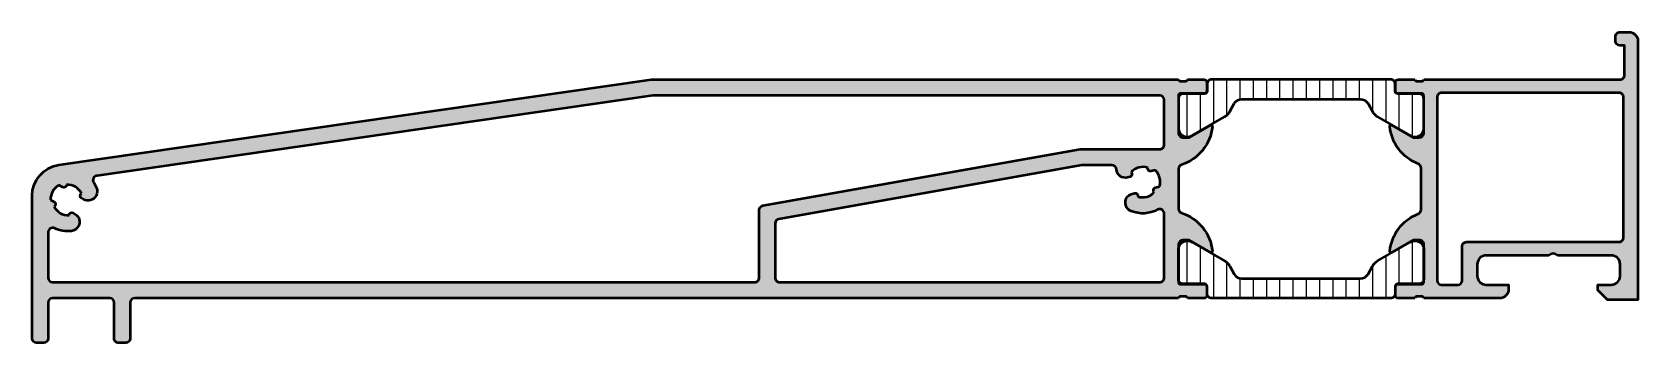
# Model space of a CAD drawing. Extents: x -180 to 0, y -30 to 5.
import ezdxf

# ---------------------------------------------------------------- set-up
doc = ezdxf.new("R2010")
doc.units = 0
for name, color, linetype, lineweight in [('0S-Alu contour', 7, 'Continuous', 50), ('0S-Alu hatch', 252, 'Continuous', 25), ('0S-Plastic contour', 254, 'Continuous', 50), ('0S-Plastic hatch', 253, 'Continuous', 25)]:
    doc.layers.add(name, color=color, linetype=linetype, lineweight=lineweight)
pattern_1 = [(90, (0, 0), (-1.4859, 0), [])]

# ---------------------------------------------------------------- blocks, each defined once
blk = doc.blocks.new('461250__CB8ADCA9_4166_4838_B1FE_4847E71EA2E2_')
at = {"layer": '0S-Alu hatch'}
h = blk.add_hatch(color=256, dxfattribs=at)
edge = h.paths.add_edge_path()
edge.add_line((-176.9983201113826, -9.568123279429459), (-110.5707006837184, -0.0101924265281213))
edge.add_ellipse((-110.4282824717096, -0.9999990000004999), major_axis=(-1.000000000000454, 0), ratio=1, start_angle=269.9999999999072, end_angle=278.1878020118117, ccw=False)
edge.add_line((-110.428282471708, 9.999999543e-07), (-51.49999400000001, 9.999999477e-07))
edge.add_arc((-51.23245075458815, 0.0788680223173302), 0.2789254297741962, 196.4245856319568, 271.1624791642846)
edge.add_line((-51.22679199999993, -0.2000000000000921), (-50.77319800000008, -0.2000000000000952))
edge.add_arc((-50.76753734052301, 0.0788680956431449), 0.2789255417372218, 268.8371299271109, 343.575405444643)
edge.add_line((-50.499994, 9.999999466e-07), (-48.6199829999914, 9.999999477e-07))
edge.add_ellipse((-48.6199829999914, -0.2999990000000068), major_axis=(-0.2999999999999545, 0), ratio=1, start_angle=180, end_angle=270, ccw=False)
edge.add_line((-48.31998299999145, -0.2999990000000068), (-48.31998299999145, -1.279973319042763))
edge.add_ellipse((-48.61998299999145, -1.279973319042824), major_axis=(-0.3000000000000043, 0), ratio=1, start_angle=90.00000000001091, end_angle=180, ccw=False)
edge.add_line((-48.6199829999914, -1.579973319042828), (-51.29999367278378, -1.579973319042832))
edge.add_arc((-51.29999367278376, -1.779973319042774), 0.1999999999999424, 90.00000000000612, 180.0001041778787)
edge.add_line((-51.49999367278336, -1.77997368267996), (-51.49999399999978, -5.999999000000055))
edge.add_arc((-50.99999399999992, -5.999999000000197), 0.4999999999998579, 180, 269.9999999999902)
edge.add_line((-50.99999400000001, -6.499999000000055), (-50.29999399999973, -6.499999000000055))
edge.add_line((-50.29999399999973, -6.499999000000055), (-47.9071736769722, -5.118503542377705))
edge.add_ellipse((-47.83811378464803, -5.23811878464836), major_axis=(-0.1381197846482983, 0), ratio=1, start_angle=172.2975625058981, end_angle=300.0000000000063, ccw=False)
edge.add_ellipse((-52.67946501945315, -4.790500396664466), major_axis=(-5.000000000001061, 0), ratio=1, start_angle=107.77972542672089, end_angle=174.6507719903816, ccw=False)
edge.add_arc((-50.99999400000051, -10.02780667898388), 0.4999999999992827, 107.7797254267082, 180)
edge.add_line((-51.49999399999979, -10.02780667898388), (-51.49999399999979, -14.47219132101594))
edge.add_arc((-50.99999400000175, -14.47219132101333), 0.4999999999980389, 180, 252.2202745735873)
edge.add_ellipse((-52.67946501945445, -19.70949760333251), major_axis=(-5.000000000002089, 0), ratio=1, start_angle=185.3492280095866, end_angle=252.2202745732481, ccw=False)
edge.add_ellipse((-47.83811378464815, -19.26187921535126), major_axis=(-0.1381197846483988, 0), ratio=1, start_angle=59.999999999959925, end_angle=187.7024374940804, ccw=False)
edge.add_line((-47.90717367697243, -19.38149445762196), (-50.29999399999951, -17.9999989999996))
edge.add_line((-50.29999399999951, -17.9999989999996), (-50.99999400000024, -17.99999899999983))
edge.add_arc((-50.99999400000019, -18.49999899999943), 0.4999999999996021, 90.00000000000651, 180)
edge.add_line((-51.49999399999979, -18.49999899999943), (-51.49999367278337, -22.72002431731966))
edge.add_arc((-51.29999367278376, -22.72002468095688), 0.1999999999999426, 179.9998958221212, 269.9999999999939)
edge.add_line((-51.29999367278379, -22.92002468095683), (-48.6199829999914, -22.92002468095683))
edge.add_ellipse((-48.6199829999914, -23.22002468095678), major_axis=(-0.299999999999951, 0), ratio=1, start_angle=180, end_angle=270.00000000000136, ccw=False)
edge.add_line((-48.31998299999145, -23.22002468095678), (-48.31998299999145, -24.19999899999954))
edge.add_ellipse((-48.61998299999147, -24.1999989999996), major_axis=(-0.3000000000000114, 0), ratio=1, start_angle=90.00000000001091, end_angle=180, ccw=False)
edge.add_line((-48.6199829999914, -24.49999899999961), (-50.49999400000001, -24.49999899999961))
edge.add_arc((-50.76753734052302, -24.5788660956428), 0.2789255417372205, 16.42459455535674, 91.16287007288908)
edge.add_line((-50.77319800000009, -24.29999799999956), (-51.22679199999993, -24.29999799999956))
edge.add_arc((-51.23245075458812, -24.57886602231725), 0.2789254297744579, 88.83752083572382, 163.5754143680521)
edge.add_line((-51.49999400000024, -24.49999899999983), (-168.4998563693465, -24.49999899999981))
edge.add_arc((-168.4998563693465, -24.99999899999981), 0.5, 90, 180)
edge.add_line((-168.9998563693464, -24.99999899999981), (-168.9998563693464, -28.99999899999981))
edge.add_ellipse((-169.4998563693465, -28.99999899999981), major_axis=(-0.5, 0), ratio=1, start_angle=90, end_angle=180, ccw=False)
edge.add_line((-169.4998563693465, -29.49999899999981), (-170.2998563693464, -29.49999899999981))
edge.add_ellipse((-170.2998563693465, -28.99999899999976), major_axis=(-0.500000000000057, 0), ratio=1, start_angle=0, end_angle=90.00000000000648, ccw=False)
edge.add_line((-170.7998563693465, -28.99999899999976), (-170.7998563693465, -24.99999899999981))
edge.add_arc((-171.2998563693465, -24.99999899999981), 0.5, 0, 90)
edge.add_line((-171.2998563693465, -24.49999899999981), (-177.6998563693465, -24.49999899999981))
edge.add_arc((-177.6998563693465, -24.99999899999981), 0.5, 90, 180)
edge.add_line((-178.1998563693465, -24.99999899999981), (-178.1998563693465, -28.99999899999981))
edge.add_ellipse((-178.6998563693465, -28.99999899999981), major_axis=(-0.5, 0), ratio=1, start_angle=90, end_angle=180, ccw=False)
edge.add_line((-178.6998563693465, -29.49999899999981), (-179.4998563693465, -29.49999899999981))
edge.add_ellipse((-179.4998563693465, -28.99999899999982), major_axis=(-0.4999999999999929, 0), ratio=1, start_angle=0, end_angle=90, ccw=False)
edge.add_line((-179.9998563693465, -28.99999899999982), (-179.9998563693465, -13.0324462865805))
edge.add_ellipse((-176.4998563693465, -13.03244628658042), major_axis=(-3.500000000000027, 0), ratio=1, start_angle=278.18780201190543, end_angle=360, ccw=False)
edge = h.paths.add_edge_path()
edge.add_line((-53.09999399999992, -7.299998999999939), (-53.09999399999991, -2.299998999999782))
edge.add_arc((-53.59999400000003, -2.299998999999669), 0.5000000000001137, 0, 89.99999999998697)
edge.add_line((-53.59999399999992, -1.799998999999555), (-110.3352364047788, -1.799999000000116))
edge.add_arc((-110.3352364047802, -2.299998999987565), 0.4999999999874483, 89.99999999983064, 98.18780201173448)
edge.add_line((-110.4064455107821, -1.805095713263928), (-172.7501451967442, -10.77541221484094))
edge.add_arc((-172.6789360907391, -11.27031550157693), 0.5000000000001255, 98.1878020118907, 213.8776210251154)
edge.add_ellipse((-175.9998563693462, -13.49999899999909), major_axis=(-3.499999999999822, 0), ratio=1, start_angle=203.1301023541496, end_angle=213.8776210251214, ccw=False)
edge.add_ellipse((-173.7008182636694, -12.51794819243068), major_axis=(-0.9999999999998752, 0), ratio=1, start_angle=150.0000000000071, end_angle=203.1301023541616, ccw=False)
edge.add_line((-172.834792859885, -13.01794819243051), (-172.859792859885, -13.06124946261972))
edge.add_ellipse((-173.7258182636696, -12.56124946262001), major_axis=(-0.9999999999999865, 0), ratio=1, start_angle=60.000000000018304, end_angle=150.0000000000187, ccw=False)
edge.add_line((-174.2258182636693, -13.42727486640459), (-174.4641961975663, -13.28964730210012))
edge.add_ellipse((-174.3141961975663, -13.02983968096483), major_axis=(-0.2999999999999582, 0), ratio=1, start_angle=-59.93779641126201, end_angle=60.0000000000004, ccw=False)
edge.add_arc((-175.9998563693461, -13.49999899999964), 1.699999999999977, 25.42291838805448, 94.57708161194707)
edge.add_ellipse((-176.4355165411259, -11.80509480957326), major_axis=(-0.2999999999999052, 0), ratio=1, start_angle=59.99999999998852, end_angle=179.9377964112508, ccw=False)
edge.add_line((-176.5855165411259, -12.06490243070847), (-176.9996444897213, -11.82580554810798))
edge.add_arc((-175.9998563693461, -13.49999899999962), 1.95000000000008, 120.8446345737154, 179.1553654262833)
edge.add_line((-177.9496444897214, -13.47125381529852), (-177.5355165411259, -13.71035069789926))
edge.add_ellipse((-177.6855165411259, -13.9701583190345), major_axis=(-0.2999999999998948, 0), ratio=1, start_angle=120.06220358873881, end_angle=239.99999999999972, ccw=False)
edge.add_arc((-175.9998563693464, -13.49999899999953), 1.699999999999767, 205.4229183880618, 274.5770816119544)
edge.add_ellipse((-175.5641961975664, -15.1949031904258), major_axis=(-0.2999999999999905, 0), ratio=1, start_angle=239.9999999999664, end_angle=359.9377964112273, ccw=False)
edge.add_line((-175.4141961975662, -14.93509556929056), (-175.1758182636694, -15.0727231335948))
edge.add_ellipse((-175.6758182636694, -15.93874853737922), major_axis=(-0.999999999999985, 0), ratio=1, start_angle=149.9999999999995, end_angle=239.9999999999995, ccw=False)
edge.add_line((-174.809792859885, -16.43874853737922), (-174.834792859885, -16.48204980756831))
edge.add_ellipse((-175.7008182636694, -15.98204980756836), major_axis=(-0.9999999999999587, 0), ratio=1, start_angle=96.86989764584632, end_angle=150.000000000002, ccw=False)
edge.add_ellipse((-175.999856369346, -13.49999899999965), major_axis=(-3.499999999999778, 0), ratio=1, start_angle=64.84933658744927, end_angle=96.86989764584371, ccw=False)
edge.add_arc((-177.6998563693463, -17.12077239804583), 0.5000000000002176, 64.84933658746368, 180)
edge.add_line((-178.1998563693465, -17.12077239804583), (-178.1998563693465, -22.19999899999974))
edge.add_arc((-177.6998563693464, -22.19999899999981), 0.5000000000001706, 180, 269.9999999999804)
edge.add_line((-177.6998563693465, -22.69999899999998), (-98.99999400000002, -22.69999899999975))
edge.add_arc((-98.99999399999984, -22.19999899999994), 0.4999999999998153, 269.9999999999789, 360)
edge.add_line((-98.49999400000002, -22.19999899999994), (-98.49999400000002, -14.61874573914547))
edge.add_ellipse((-97.99999399999994, -14.61874573914555), major_axis=(-0.500000000000071, 0), ratio=1, start_angle=280.08027938467177, end_angle=360, ccw=False)
edge.add_line((-98.0875079299442, -14.12646399860891), (-62.4999940000007, -7.799998999999893))
edge.add_line((-62.4999940000007, -7.799998999999893), (-53.5999939999997, -7.799998999999669))
edge.add_arc((-53.59999399999965, -7.299998999999939), 0.49999999999973, 269.9999999999951, 360)
edge = h.paths.add_edge_path()
edge.add_line((-54.10095968317682, -10.14161651323405), (-54.56285939095505, -10.26538216691728))
edge.add_ellipse((-54.64050510448583, -9.97560441903059), major_axis=(-0.2999999999999731, 0), ratio=1, start_angle=-14.937796411261502, end_angle=105.00000000000571, ccw=False)
edge.add_arc((-55.49999399999974, -11.49999899999967), 1.69999999999991, 70.42291838805748, 139.5770816119503)
edge.add_ellipse((-57.00653050827014, -10.60957901524631), major_axis=(-0.30000000000005, 0), ratio=1, start_angle=105.0000000000017, end_angle=224.9377964112663, ccw=False)
edge.add_line((-56.92888479473936, -10.89935676313308), (-57.19476083228096, -10.97059803267876))
edge.add_ellipse((-57.45357987738339, -10.00467220638968), major_axis=(-0.9999999999999856, 0), ratio=1, start_angle=3.6436707599422107, end_angle=104.99999999999471, ccw=False)
edge.add_arc((-58.9505477469182, -10.09999899999971), 0.4999999999998641, 3.643670759980162, 90.0000000000171)
edge.add_line((-58.95054774691835, -9.599998999999846), (-62.34124364970807, -9.599998999999961))
edge.add_line((-62.34124364970807, -9.599998999999961), (-96.2875079299439, -15.63469569798251))
edge.add_arc((-96.19999399999942, -16.12697743851922), 0.5000000000001844, 100.0802793846959, 180)
edge.add_line((-96.6999939999996, -16.12697743851929), (-96.69999399999995, -22.19999899999971))
edge.add_arc((-96.1999939999999, -22.19999899999971), 0.5000000000000427, 180, 270.0000000000081)
edge.add_line((-96.19999399999983, -22.69999899999975), (-53.59999399999992, -22.69999899999988))
edge.add_arc((-53.59999399999981, -22.19999899999999), 0.4999999999998864, 269.999999999987, 360)
edge.add_line((-53.09999399999992, -22.19999900000011), (-53.09999399999992, -15.01994218135943))
edge.add_arc((-53.59999399999992, -15.01994218135943), 0.4999999999999929, 0, 118.3593500281528)
edge.add_ellipse((-55.49999399999961, -11.49999899999995), major_axis=(-3.499999999999749, 0), ratio=1, start_angle=68.1301023541522, end_angle=118.35935002815489, ccw=False)
edge.add_ellipse((-56.43124464922841, -13.8200792202315), major_axis=(-1, 0), ratio=1, start_angle=15.000000000010289, end_angle=68.13010235416323, ccw=False)
edge.add_line((-57.39717047551743, -14.0788982653342), (-57.41011142777256, -14.03060197401981))
edge.add_ellipse((-56.4441856014834, -13.77178292891724), major_axis=(-1.000000000000099, 0), ratio=1, start_angle=-75.00000000000279, end_angle=15.000000000001307, ccw=False)
edge.add_line((-56.70300464658589, -12.80585710262807), (-56.43712860904452, -12.73461583308238))
edge.add_ellipse((-56.35948289551389, -13.02439358096906), major_axis=(-0.2999999999999275, 0), ratio=1, start_angle=165.0622035887148, end_angle=284.9999999999785, ccw=False)
edge.add_arc((-55.49999400000015, -11.49999900000003), 1.699999999999934, 250.4229183880606, 319.5770816119534)
edge.add_ellipse((-53.99345749172963, -12.39041898475358), major_axis=(-0.2999999999999044, 0), ratio=1, start_angle=-75.0000000000287, end_angle=44.93779641122882, ccw=False)
edge.add_line((-54.07110320526022, -12.10064123686692), (-53.60920349748198, -11.97687558318335))
edge.add_arc((-55.49999399999994, -11.49999899999988), 1.95000000000022, 345.84463457372, 404.1553654262814)
at = {"layer": '0S-Alu contour', "color": 7}
for points in [[(-110.428282471708, 9.999999543e-07), (-51.49999400000001, 9.999999477e-07)], [(-50.499994, 9.999999466e-07), (-48.6199829999914, 9.999999477e-07)], [(-176.9983201113826, -9.568123279429459), (-110.5707006837184, -0.0101924265281213)], [(-53.59999399999992, -1.799998999999555), (-110.3352364047788, -1.799999000000116)], [(-51.49999367278336, -1.77997368267996), (-51.49999399999978, -5.999999000000055)], [(-48.6199829999914, -1.579973319042828), (-51.29999367278378, -1.579973319042832)], [(-51.22679199999993, -0.2000000000000921), (-50.77319800000008, -0.2000000000000952)], [(-48.31998299999145, -0.2999990000000068), (-48.31998299999145, -1.279973319042763)], [(-110.4064455107821, -1.805095713263928), (-172.7501451967442, -10.77541221484094)], [(-53.09999399999992, -7.299998999999939), (-53.09999399999991, -2.299998999999782)], [(-50.99999400000001, -6.499999000000055), (-50.29999399999973, -6.499999000000055), (-47.9071736769722, -5.118503542377705)], [(-98.0875079299442, -14.12646399860891), (-62.4999940000007, -7.799998999999893), (-53.5999939999997, -7.799998999999669)], [(-58.95054774691835, -9.599998999999846), (-62.34124364970807, -9.599998999999961), (-96.2875079299439, -15.63469569798251)], [(-54.10095968317682, -10.14161651323405), (-54.56285939095505, -10.26538216691728)], [(-51.49999399999979, -10.02780667898388), (-51.49999399999979, -14.47219132101594)], [(-176.5855165411259, -12.06490243070847), (-176.9996444897213, -11.82580554810798)], [(-56.92888479473936, -10.89935676313308), (-57.19476083228096, -10.97059803267876)], [(-54.07110320526022, -12.10064123686692), (-53.60920349748198, -11.97687558318335)], [(-179.9998563693465, -28.99999899999982), (-179.9998563693465, -13.0324462865805)], [(-177.9496444897214, -13.47125381529852), (-177.5355165411259, -13.71035069789926)], [(-174.2258182636693, -13.42727486640459), (-174.4641961975663, -13.28964730210012)], [(-172.834792859885, -13.01794819243051), (-172.859792859885, -13.06124946261972)], [(-57.39717047551743, -14.0788982653342), (-57.41011142777256, -14.03060197401981)], [(-56.70300464658589, -12.80585710262807), (-56.43712860904452, -12.73461583308238)], [(-175.4141961975662, -14.93509556929056), (-175.1758182636694, -15.0727231335948)], [(-98.49999400000002, -22.19999899999994), (-98.49999400000002, -14.61874573914547)], [(-96.6999939999996, -16.12697743851929), (-96.69999399999995, -22.19999899999971)], [(-53.09999399999992, -22.19999900000011), (-53.09999399999992, -15.01994218135943)], [(-178.1998563693465, -17.12077239804583), (-178.1998563693465, -22.19999899999974)], [(-174.809792859885, -16.43874853737922), (-174.834792859885, -16.48204980756831)], [(-47.90717367697243, -19.38149445762196), (-50.29999399999951, -17.9999989999996), (-50.99999400000024, -17.99999899999983)], [(-51.49999399999979, -18.49999899999943), (-51.49999367278337, -22.72002431731966)], [(-177.6998563693465, -22.69999899999998), (-98.99999400000002, -22.69999899999975)], [(-96.19999399999983, -22.69999899999975), (-53.59999399999992, -22.69999899999988)], [(-51.29999367278379, -22.92002468095683), (-48.6199829999914, -22.92002468095683)], [(-48.31998299999145, -23.22002468095678), (-48.31998299999145, -24.19999899999954)], [(-178.1998563693465, -24.99999899999981), (-178.1998563693465, -28.99999899999981)], [(-171.2998563693465, -24.49999899999981), (-177.6998563693465, -24.49999899999981)], [(-170.7998563693465, -28.99999899999976), (-170.7998563693465, -24.99999899999981)], [(-168.9998563693464, -24.99999899999981), (-168.9998563693464, -28.99999899999981)], [(-51.49999400000024, -24.49999899999983), (-168.4998563693465, -24.49999899999981)], [(-50.77319800000009, -24.29999799999956), (-51.22679199999993, -24.29999799999956)], [(-48.6199829999914, -24.49999899999961), (-50.49999400000001, -24.49999899999961)], [(-178.6998563693465, -29.49999899999981), (-179.4998563693465, -29.49999899999981)], [(-169.4998563693465, -29.49999899999981), (-170.2998563693464, -29.49999899999981)]]:
    blk.add_lwpolyline(points, dxfattribs=at)
at = {"layer": '0S-Alu contour', "color": 7, "extrusion": (0, 0, -1)}
for centre, radius, start, end in [((110.4282824717096, -0.9999990000004999), 1.000000000000454, 81.8121979881883, 90.00000000009283), ((48.6199829999914, -0.2999990000000068), 0.2999999999999545, 90, 180), ((48.61998299999145, -1.279973319042824), 0.3000000000000043, 180, 269.9999999999891), ((52.67946501945315, -4.790500396664466), 5.000000000001061, 185.3492280096185, 252.2202745732791), ((47.83811378464803, -5.23811878464836), 0.1381197846482983, 59.9999999999937, 187.702437494102), ((176.4998563693465, -13.03244628658042), 3.500000000000028, 0, 81.8121979880946), ((57.45357987738339, -10.00467220638968), 0.9999999999999856, 255.0000000000053, 356.3563292400578), ((57.00653050827014, -10.60957901524631), 0.30000000000005, 135.0622035887337, 254.9999999999983), ((54.64050510448583, -9.97560441903059), 0.2999999999999731, 254.9999999999943, 14.93779641126146), ((176.4355165411259, -11.80509480957326), 0.2999999999999052, 180.0622035887492, 300.0000000000115), ((175.9998563693462, -13.49999899999909), 3.499999999999822, 146.1223789748786, 156.8698976458504), ((173.7008182636694, -12.51794819243068), 0.9999999999998752, 156.8698976458384, 209.999999999993), ((53.99345749172963, -12.39041898475358), 0.2999999999999044, 315.0622035887712, 75.00000000002875), ((177.6855165411259, -13.9701583190345), 0.2999999999998948, 120.0000000000003, 239.9377964112612), ((174.3141961975663, -13.02983968096483), 0.2999999999999582, 299.9999999999996, 59.93779641126207), ((173.7258182636696, -12.56124946262001), 0.9999999999999865, 209.9999999999813, 299.9999999999817), ((97.99999399999994, -14.61874573914555), 0.500000000000071, 0, 79.91972061532825), ((56.4441856014834, -13.77178292891724), 1.000000000000099, 344.9999999999987, 75.00000000000287), ((56.43124464922841, -13.8200792202315), 1, 291.8698976458368, 344.9999999999897), ((56.35948289551389, -13.02439358096906), 0.2999999999999275, 75.00000000002149, 194.9377964112853), ((175.5641961975664, -15.1949031904258), 0.2999999999999905, 0.0622035887727097, 120.0000000000336), ((175.6758182636694, -15.93874853737922), 0.999999999999985, 120.0000000000005, 210.0000000000005), ((55.49999399999961, -11.49999899999995), 3.499999999999749, 241.6406499718452, 291.8698976458479), ((52.67946501945445, -19.70949760333251), 5.00000000000209, 107.7797254267519, 174.6507719904134), ((175.999856369346, -13.49999899999965), 3.499999999999778, 263.1301023541563, 295.1506634125507), ((175.7008182636694, -15.98204980756836), 0.9999999999999587, 209.9999999999981, 263.1301023541537), ((47.83811378464815, -19.26187921535126), 0.1381197846483988, 172.2975625059196, 300.0000000000401), ((48.6199829999914, -23.22002468095678), 0.299999999999951, 89.99999999999864, 180), ((48.61998299999147, -24.1999989999996), 0.3000000000000114, 180, 269.9999999999891), ((179.4998563693465, -28.99999899999982), 0.4999999999999929, 270, 0), ((178.6998563693465, -28.99999899999981), 0.5, 180, 270), ((170.2998563693465, -28.99999899999976), 0.500000000000057, 269.9999999999935, 0), ((169.4998563693465, -28.99999899999981), 0.5, 180, 270)]:
    blk.add_arc(centre, radius, start, end, dxfattribs=at)
at = {"layer": '0S-Alu contour', "color": 7}
for centre, radius, start, end in [((-51.23245075458815, 0.0788680223173302), 0.2789254297741962, 196.4245856319568, 271.1624791642846), ((-50.76753734052301, 0.0788680956431449), 0.2789255417372218, 268.8371299271109, 343.575405444643), ((-110.3352364047802, -2.299998999987565), 0.4999999999874483, 89.99999999983064, 98.18780201173448), ((-53.59999400000003, -2.299998999999669), 0.5000000000001137, 0, 89.99999999998697), ((-51.29999367278376, -1.779973319042774), 0.1999999999999424, 90.00000000000612, 180.0001041778787), ((-50.99999399999992, -5.999999000000197), 0.4999999999998579, 180, 269.9999999999902), ((-53.59999399999965, -7.299998999999939), 0.49999999999973, 269.9999999999951, 0), ((-172.6789360907391, -11.27031550157693), 0.5000000000001255, 98.1878020118907, 213.8776210251154), ((-58.9505477469182, -10.09999899999971), 0.4999999999998641, 3.643670759980162, 90.0000000000171), ((-55.49999399999974, -11.49999899999967), 1.69999999999991, 70.42291838805748, 139.5770816119503), ((-55.49999399999994, -11.49999899999988), 1.95000000000022, 345.84463457372, 44.15536542628151), ((-50.99999400000051, -10.02780667898388), 0.4999999999992827, 107.7797254267082, 180), ((-175.9998563693461, -13.49999899999962), 1.95000000000008, 120.8446345737154, 179.1553654262833), ((-175.9998563693461, -13.49999899999964), 1.699999999999977, 25.42291838805448, 94.57708161194707), ((-175.9998563693464, -13.49999899999953), 1.699999999999767, 205.4229183880618, 274.5770816119544), ((-55.49999400000015, -11.49999900000003), 1.699999999999934, 250.4229183880606, 319.5770816119534), ((-96.19999399999942, -16.12697743851922), 0.5000000000001844, 100.0802793846959, 180), ((-53.59999399999992, -15.01994218135943), 0.4999999999999929, 0, 118.3593500281528), ((-50.99999400000175, -14.47219132101333), 0.4999999999980389, 180, 252.2202745735873), ((-177.6998563693463, -17.12077239804583), 0.5000000000002176, 64.84933658746368, 180), ((-50.99999400000019, -18.49999899999943), 0.4999999999996021, 90.00000000000651, 180), ((-177.6998563693464, -22.19999899999981), 0.5000000000001706, 180, 269.9999999999804), ((-98.99999399999984, -22.19999899999994), 0.4999999999998153, 269.9999999999789, 0), ((-96.1999939999999, -22.19999899999971), 0.5000000000000427, 180, 270.0000000000081), ((-53.59999399999981, -22.19999899999999), 0.4999999999998864, 269.999999999987, 0), ((-51.29999367278376, -22.72002468095688), 0.1999999999999426, 179.9998958221212, 269.9999999999939), ((-177.6998563693465, -24.99999899999981), 0.5, 90, 180), ((-171.2998563693465, -24.99999899999981), 0.5, 0, 90), ((-168.4998563693465, -24.99999899999981), 0.5, 90, 180), ((-51.23245075458812, -24.57886602231725), 0.2789254297744579, 88.83752083572382, 163.5754143680521), ((-50.76753734052302, -24.5788660956428), 0.2789255417372205, 16.42459455535674, 91.16287007288908)]:
    blk.add_arc(centre, radius, start, end, dxfattribs=at)
blk = doc.blocks.new('461230__70ACF41B_5F79_498E_816E_A80077A1098F_')
at = {"layer": '0S-Alu hatch'}
h = blk.add_hatch(color=256, dxfattribs=at)
edge = h.paths.add_edge_path()
edge.add_line((-24.72679599999969, -0.2000000000001017), (-24.27320199999985, -0.2000000000000988))
edge.add_arc((-24.26754324541163, 0.0788680223173302), 0.2789254297742028, 268.8375208357162, 343.5754143680426)
edge.add_line((-23.99999999999977, 9.999999436e-07), (-2.000000000000216, 9.999998234e-07))
edge.add_arc((-2.000000000000046, 0.5000009999998803), 0.500000000000057, 269.9999999999804, 360)
edge.add_line((-1.499999999999989, 0.5000009999998803), (-1.499999999999989, 3.799999999999894))
edge.add_line((-1.499999999999989, 3.799999999999894), (-1.999999999999989, 3.800000000000007))
edge.add_ellipse((-1.999999999999896, 4.3000000000001), major_axis=(-0.5000000000000924, 0), ratio=1, start_angle=0, end_angle=89.99999999998943, ccw=False)
edge.add_line((-2.499999999999989, 4.3000000000001), (-2.499999999999761, 4.800000000000348))
edge.add_ellipse((-1.999999999999797, 4.800000000000043), major_axis=(-0.4999999999999645, 0), ratio=1, start_angle=269.9999999999699, end_angle=360, ccw=False)
edge.add_line((-1.999999999999534, 5.300000000000007), (-0.9999999999999893, 5.300000000000007))
edge.add_ellipse((-0.9999999999999609, 4.300000000000036), major_axis=(-0.9999999999999715, 0), ratio=1, start_angle=180, end_angle=270.00000000000165, ccw=False)
edge.add_line((1.07e-14, 4.300000000000036), (3.6e-15, -24.7))
edge.add_line((3.6e-15, -24.7), (-3.400000000000087, -24.7))
edge.add_line((-3.400000000000087, -24.7), (-4.499999999999996, -23.59999799999975))
edge.add_line((-4.499999999999996, -23.59999799999975), (-4.499999999999996, -22.99999899999973))
edge.add_line((-4.499999999999996, -22.99999899999973), (-2.999999999999996, -22.99999899999995))
edge.add_arc((-3.00000381018264, -21.99999518982293), 1.000003810184282, 270.0002183065529, 359.9998962814353)
edge.add_line((-1.999999999999996, -21.99999700006028), (-1.999999999999996, -20.699998))
edge.add_arc((-2.999999993763279, -20.69999999376515), 0.9999999937652706, 0.0001142335100467, 90.00000035732452)
edge.add_line((-2.999999999999769, -19.69999999999988), (-8.999999999999995, -19.69999999999988))
edge.add_arc((-9.499999999999995, -20.22499802960835), 0.7249985731660268, 46.39707363577112, 133.6029263642289)
edge.add_line((-9.999999999999995, -19.69999999999988), (-16.99999999999977, -19.69999999999999))
edge.add_arc((-16.99999923375944, -20.70000076624408), 1.000000766244378, 90.00004390230293, 179.9998415059423)
edge.add_line((-18, -20.69999799999881), (-17.999998, -21.99999899999995))
edge.add_arc((-16.99999701610407, -21.99999801610788), 1.000000983896414, 180.0000563749266, 269.999829035538)
edge.add_line((-16.99999999999977, -22.99999899999983), (-14.49999999999977, -22.99999899999984))
edge.add_line((-14.49999999999977, -22.99999899999984), (-14.5, -23.49999899999995))
edge.add_ellipse((-15.50000078935419, -23.49999821065263), major_axis=(-1.000000789354505, 0), ratio=1, start_angle=90.0002171138371, end_angle=179.9999547741667, ccw=False)
edge.add_line((-15.49999699999989, -24.49999899999995), (-23.99999999999955, -24.49999899999995))
edge.add_arc((-24.26754324541133, -24.57886602231739), 0.2789254297741441, 16.42458563197215, 91.16247916429938)
edge.add_line((-24.27320199999963, -24.29999800000003), (-24.72679599999947, -24.29999800000002))
edge.add_arc((-24.73245665947661, -24.57886609564321), 0.2789255417371701, 88.83712992709613, 163.5754054446272)
edge.add_line((-24.99999999999955, -24.49999899999995), (-26.88001100000815, -24.49999899999995))
edge.add_ellipse((-26.88001100000815, -24.199999), major_axis=(-0.2999999999999545, 0), ratio=1, start_angle=0, end_angle=90, ccw=False)
edge.add_line((-27.18001100000811, -24.199999), (-27.18001100000811, -23.22002468095713))
edge.add_ellipse((-26.88001100000815, -23.22002468095714), major_axis=(-0.2999999999999616, 0), ratio=1, start_angle=270.00000000000136, end_angle=360, ccw=False)
edge.add_line((-26.88001100000815, -22.92002468095717), (-24.20000032721578, -22.92002468095717))
edge.add_arc((-24.20000032721581, -22.72002468095676), 0.2000000000004078, 270.0000000000092, 360.0001041778788)
edge.add_line((-24.00000032721573, -22.72002431731958), (-24, -18.49999899999961))
edge.add_arc((-24.49999999999972, -18.49999899999966), 0.4999999999997158, 0, 90.00000000000651)
edge.add_line((-24.49999999999977, -17.99999899999995), (-25.20000000000005, -17.99999899999972))
edge.add_line((-25.20000000000005, -17.99999899999972), (-27.59282032302758, -19.38149445762218))
edge.add_ellipse((-27.66188021535171, -19.26187921535145), major_axis=(-0.1381197846483434, 0), ratio=1, start_angle=-7.702437494115884, end_angle=119.9999999999767, ccw=False)
edge.add_ellipse((-22.82052898050194, -19.70949760333737), major_axis=(-5.00000000004574, 0), ratio=1, start_angle=291.09428950564086, end_angle=354.6507719904058, ccw=False)
edge.add_arc((-24.79999999995849, -14.57805584851068), 0.4999999999585422, 291.0942895057319, 360)
edge.add_line((-24.29999999999995, -14.57805584851068), (-24.29999999999995, -9.92194215148817))
edge.add_arc((-24.80000000000004, -9.921942151488397), 0.5000000000000853, 0, 68.90571049440909)
edge.add_ellipse((-22.82052898054779, -4.790500396664427), major_axis=(-5.000000000000115, 0), ratio=1, start_angle=5.349228009618798, end_angle=68.90571049437989, ccw=False)
edge.add_ellipse((-27.66188021535177, -5.23811878464852), major_axis=(-0.1381197846484559, 0), ratio=1, start_angle=-120.00000000008941, end_angle=7.702437493980597, ccw=False)
edge.add_line((-27.59282032302735, -5.118503542377829), (-25.20000000000004, -6.499999000000176))
edge.add_line((-25.20000000000004, -6.499999000000176), (-24.5, -6.499998999999949))
edge.add_arc((-24.50000000000003, -5.99999899999992), 0.5000000000000285, 270.0000000000033, 360)
edge.add_line((-24, -5.99999899999992), (-24.00000032721641, -1.779973682680012))
edge.add_arc((-24.20000032721603, -1.779973319042795), 0.1999999999999533, 359.9998958221212, 449.9999999999908)
edge.add_line((-24.200000327216, -1.579973319042842), (-26.88001100000838, -1.579973319042839))
edge.add_ellipse((-26.88001100000837, -1.279973319042877), major_axis=(-0.2999999999999616, 0), ratio=1, start_angle=0, end_angle=89.99999999999869, ccw=False)
edge.add_line((-27.18001100000833, -1.279973319042877), (-27.18001100000833, -0.2999990000000103))
edge.add_ellipse((-26.88001100000838, -0.2999990000000103), major_axis=(-0.2999999999999545, 0), ratio=1, start_angle=270, end_angle=360, ccw=False)
edge.add_line((-26.88001100000838, 9.999999442e-07), (-24.99999999999977, 9.999999442e-07))
edge.add_arc((-24.73245665947676, 0.0788680956431449), 0.2789255417372283, 196.424594555357, 271.1628700728883)
edge = h.paths.add_edge_path()
edge.add_arc((-2.099999999999905, -17.69999999999988), 0.5, 269.9999999999999, 360)
edge.add_line((-1.599999999999905, -17.69999999999988), (-1.599999999999901, -1.999999000000233))
edge.add_arc((-2.100000000000072, -1.999999000000233), 0.5000000000001706, 0, 90.00000000000651)
edge.add_line((-2.100000000000129, -1.499999000000062), (-21.99999999999999, -1.499999000000176))
edge.add_arc((-22.00000000000005, -1.999999000000119), 0.4999999999999432, 89.99999999999349, 180)
edge.add_line((-22.5, -1.999999000000119), (-22.5, -22.49999899999984))
edge.add_arc((-22, -22.49999899999984), 0.5, 180, 270)
edge.add_line((-22, -22.99999899999984), (-20.19999900000039, -22.99999899999984))
edge.add_arc((-20.19999966527001, -22.49999833472999), 0.5000006652702944, 270.000076234182, 359.9999237699175)
edge.add_line((-19.69999900000016, -22.49999899996383), (-19.69999899999993, -18.69999999999988))
edge.add_ellipse((-19.19999899999982, -18.69999999999999), major_axis=(-0.5000000000001137, 0), ratio=1, start_angle=269.9999999999866, end_angle=360, ccw=False)
edge.add_line((-19.1999989999997, -18.19999999999988), (-2.099999999999905, -18.19999999999988))
at = {"layer": '0S-Alu contour', "color": 7}
for points in [[(1.07e-14, 4.300000000000036), (3.6e-15, -24.7), (-3.400000000000087, -24.7), (-4.499999999999996, -23.59999799999975), (-4.499999999999996, -22.99999899999973), (-2.999999999999996, -22.99999899999995)], [(-2.499999999999989, 4.3000000000001), (-2.499999999999761, 4.800000000000348)], [(-1.999999999999534, 5.300000000000007), (-0.9999999999999893, 5.300000000000007)], [(-1.499999999999989, 0.5000009999998803), (-1.499999999999989, 3.799999999999894), (-1.999999999999989, 3.800000000000007)], [(-26.88001100000838, 9.999999442e-07), (-24.99999999999977, 9.999999442e-07)], [(-23.99999999999977, 9.999999436e-07), (-2.000000000000216, 9.999998234e-07)], [(-27.18001100000833, -1.279973319042877), (-27.18001100000833, -0.2999990000000103)], [(-24.200000327216, -1.579973319042842), (-26.88001100000838, -1.579973319042839)], [(-24.72679599999969, -0.2000000000001017), (-24.27320199999985, -0.2000000000000988)], [(-24, -5.99999899999992), (-24.00000032721641, -1.779973682680012)], [(-2.100000000000129, -1.499999000000062), (-21.99999999999999, -1.499999000000176)], [(-22.5, -1.999999000000119), (-22.5, -22.49999899999984)], [(-1.599999999999905, -17.69999999999988), (-1.599999999999901, -1.999999000000233)], [(-27.59282032302735, -5.118503542377829), (-25.20000000000004, -6.499999000000176), (-24.5, -6.499998999999949)], [(-24.29999999999995, -14.57805584851068), (-24.29999999999995, -9.92194215148817)], [(-24.49999999999977, -17.99999899999995), (-25.20000000000005, -17.99999899999972), (-27.59282032302758, -19.38149445762218)], [(-24.00000032721573, -22.72002431731958), (-24, -18.49999899999961)], [(-19.69999900000016, -22.49999899996383), (-19.69999899999993, -18.69999999999988)], [(-19.1999989999997, -18.19999999999988), (-2.099999999999905, -18.19999999999988)], [(-9.999999999999995, -19.69999999999988), (-16.99999999999977, -19.69999999999999)], [(-2.999999999999769, -19.69999999999988), (-8.999999999999995, -19.69999999999988)], [(-18, -20.69999799999881), (-17.999998, -21.99999899999995)], [(-1.999999999999996, -21.99999700006028), (-1.999999999999996, -20.699998)], [(-27.18001100000811, -24.199999), (-27.18001100000811, -23.22002468095713)], [(-26.88001100000815, -22.92002468095717), (-24.20000032721578, -22.92002468095717)], [(-22, -22.99999899999984), (-20.19999900000039, -22.99999899999984)], [(-16.99999999999977, -22.99999899999983), (-14.49999999999977, -22.99999899999984), (-14.5, -23.49999899999995)], [(-24.99999999999955, -24.49999899999995), (-26.88001100000815, -24.49999899999995)], [(-24.27320199999963, -24.29999800000003), (-24.72679599999947, -24.29999800000002)], [(-15.49999699999989, -24.49999899999995), (-23.99999999999955, -24.49999899999995)]]:
    blk.add_lwpolyline(points, dxfattribs=at)
at = {"layer": '0S-Alu contour', "color": 7, "extrusion": (0, 0, -1)}
for centre, radius, start, end in [((1.999999999999797, 4.800000000000043), 0.4999999999999645, 0, 90.00000000003014), ((1.999999999999896, 4.3000000000001), 0.5000000000000924, 270.0000000000106, 0), ((0.9999999999999609, 4.300000000000036), 0.9999999999999715, 89.99999999999837, 180), ((26.88001100000838, -0.2999990000000103), 0.2999999999999545, 0, 90), ((26.88001100000837, -1.279973319042877), 0.2999999999999616, 270.0000000000013, 0), ((27.66188021535177, -5.23811878464852), 0.1381197846484559, 352.2975625060194, 120.0000000000893), ((22.82052898054779, -4.790500396664427), 5.000000000000115, 291.0942895056201, 354.6507719903812), ((22.82052898050194, -19.70949760333737), 5.00000000004574, 5.349228009594201, 68.90571049435914), ((27.66188021535171, -19.26187921535145), 0.1381197846483434, 240.0000000000233, 7.702437494115924), ((19.19999899999982, -18.69999999999999), 0.5000000000001137, 0, 90.00000000001342), ((26.88001100000815, -23.22002468095714), 0.2999999999999616, 0, 89.99999999999864), ((26.88001100000815, -24.199999), 0.2999999999999545, 270, 0), ((15.50000078935419, -23.49999821065263), 1.000000789354505, 180.0000452258333, 269.9997828861629)]:
    blk.add_arc(centre, radius, start, end, dxfattribs=at)
at = {"layer": '0S-Alu contour', "color": 7}
for centre, radius, start, end in [((-24.73245665947676, 0.0788680956431449), 0.2789255417372283, 196.424594555357, 271.1628700728883), ((-24.26754324541163, 0.0788680223173302), 0.2789254297742028, 268.8375208357162, 343.5754143680426), ((-2.000000000000046, 0.5000009999998803), 0.500000000000057, 269.9999999999804, 0), ((-24.20000032721603, -1.779973319042795), 0.1999999999999533, 359.9998958221212, 89.99999999999083), ((-22.00000000000005, -1.999999000000119), 0.4999999999999432, 89.99999999999349, 180), ((-2.100000000000072, -1.999999000000233), 0.5000000000001706, 0, 90.00000000000651), ((-24.50000000000003, -5.99999899999992), 0.5000000000000285, 270.0000000000033, 0), ((-24.80000000000004, -9.921942151488397), 0.5000000000000853, 0, 68.90571049440909), ((-24.79999999995849, -14.57805584851068), 0.4999999999585422, 291.0942895057319, 0), ((-24.49999999999972, -18.49999899999966), 0.4999999999997158, 0, 90.00000000000651), ((-2.099999999999905, -17.69999999999988), 0.5, 269.9999999999999, 0), ((-16.99999923375944, -20.70000076624408), 1.000000766244378, 90.00004390230293, 179.9998415059423), ((-9.499999999999995, -20.22499802960835), 0.7249985731660268, 46.39707363577112, 133.6029263642289), ((-2.999999993763279, -20.69999999376515), 0.9999999937652706, 0.0001142335100467, 90.00000035732452), ((-24.20000032721581, -22.72002468095676), 0.2000000000004078, 270.0000000000092, 0.0001041778787352), ((-22, -22.49999899999984), 0.5, 180, 270), ((-20.19999966527001, -22.49999833472999), 0.5000006652702944, 270.000076234182, 359.9999237699175), ((-16.99999701610407, -21.99999801610788), 1.000000983896414, 180.0000563749266, 269.999829035538), ((-3.00000381018264, -21.99999518982293), 1.000003810184282, 270.0002183065529, 359.9998962814353), ((-24.73245665947661, -24.57886609564321), 0.2789255417371701, 88.83712992709613, 163.5754054446272), ((-24.26754324541133, -24.57886602231739), 0.2789254297741441, 16.42458563197215, 91.16247916429938)]:
    blk.add_arc(centre, radius, start, end, dxfattribs=at)
blk = doc.blocks.new('224079__59012CA4_01F1_4285_82F4_AFB4ABDC1089___A652F619_07BC_4820_965D_701C4A8EA12E_')
at = {"layer": '0S-Plastic hatch'}
h = blk.add_hatch(dxfattribs=at)
h.set_pattern_fill('ANSI31', color=256, scale=0.4680000000000001, angle=45, style=0)
h.set_pattern_definition(pattern_1)
edge = h.paths.add_edge_path()
edge.add_line((-27.20999700000001, -1.310330333333382), (-27.20999700000001, -0.4999990000000559))
edge.add_arc((-27.70999432109799, -0.4999963210908618), 0.499997321105152, 359.9996930176151, 450.0003069820265)
edge.add_line((-27.70999700000719, 1.0000071135e-06), (-47.789997, 9.999999406e-07))
edge.add_arc((-47.7899996789092, -0.4999963210908654), 0.4999973210979826, 89.99969301797381, 180.0003069823849)
edge.add_line((-48.289997, -0.4999990000031934), (-48.289997, -1.310330333333393))
edge.add_ellipse((-48.58999700000001, -1.310330333333393), major_axis=(-0.3000000000000043, 0), ratio=1, start_angle=90, end_angle=180, ccw=False)
edge.add_line((-48.58999700000001, -1.610330333333397), (-50.98999538293631, -1.609998382936371))
edge.add_arc((-50.98999802256139, -2.109994360374987), 0.4999959774455833, 89.9996975188133, 180.0003024817733)
edge.add_line((-51.48999400000001, -2.109997000005185), (-51.48999400000001, -5.586538498099532))
edge.add_arc((-50.50017592527716, -5.444227849108184), 0.9999960709244803, 188.1816080518994, 302.7270160998404)
edge.add_line((-49.959541, -6.285480498099538), (-46.32783190740702, -4.188712563274535))
edge.add_arc((-47.07783183030568, -2.889674413083412), 1.49999999999999, 299.9999965993445, 332.0057453642432)
edge.add_line((-45.75333983291648, -3.593748946674821), (-45.251661, -2.700000000000059))
edge.add_ellipse((-44.38563420555513, -3.199998408698249), major_axis=(-1.000000408698506, 0), ratio=1, start_angle=270.0000455150245, end_angle=330.00011879919845, ccw=False)
edge.add_line((-44.38563499994249, -2.199998000000058), (-31.11435900000001, -2.199998000000057))
edge.add_ellipse((-31.11435979444488, -3.199998408698242), major_axis=(-1.0000004086985, 0), ratio=1, start_angle=209.9998812008011, end_angle=269.99995448168016, ccw=False)
edge.add_line((-30.24833300000001, -2.700000000000062), (-29.74665416708353, -3.593748946674846))
edge.add_arc((-28.42216216969438, -2.889674413083401), 1.499999999999972, 207.9942546357587, 240.0000034006569)
edge.add_line((-29.17216209259299, -4.188712563274529), (-25.54045300000001, -6.285480498099527))
edge.add_arc((-24.99981807472286, -5.444227849108184), 0.9999960709244718, 237.2729839001594, 351.8183919481005)
edge.add_line((-24.01000000000001, -5.586538498099534), (-24.01000000000001, -2.119997000000061))
edge.add_arc((-24.51499592464598, -2.114994360374989), 0.5050207028550988, 359.4324295556013, 449.4330345179731)
edge.add_line((-24.5099986170637, -1.60999838293637), (-26.909997, -1.61033033333339))
edge.add_ellipse((-26.909997, -1.310330333333382), major_axis=(-0.3000000000000078, 0), ratio=1, start_angle=0, end_angle=90, ccw=False)
at = {"layer": '0S-Plastic contour', "color": 7}
for points in [[(-27.70999700000719, 1.0000071135e-06), (-47.789997, 9.999999406e-07)], [(-48.58999700000001, -1.610330333333397), (-50.98999538293631, -1.609998382936371)], [(-48.289997, -0.4999990000031934), (-48.289997, -1.310330333333393)], [(-27.20999700000001, -1.310330333333382), (-27.20999700000001, -0.4999990000000559)], [(-24.5099986170637, -1.60999838293637), (-26.909997, -1.61033033333339)], [(-51.48999400000001, -2.109997000005185), (-51.48999400000001, -5.586538498099532)], [(-45.75333983291648, -3.593748946674821), (-45.251661, -2.700000000000059)], [(-44.38563499994249, -2.199998000000058), (-31.11435900000001, -2.199998000000057)], [(-30.24833300000001, -2.700000000000062), (-29.74665416708353, -3.593748946674846)], [(-24.01000000000001, -5.586538498099534), (-24.01000000000001, -2.119997000000061)], [(-49.959541, -6.285480498099538), (-46.32783190740702, -4.188712563274535)], [(-29.17216209259299, -4.188712563274529), (-25.54045300000001, -6.285480498099527)]]:
    blk.add_lwpolyline(points, dxfattribs=at)
for centre, radius, start, end in [((-47.7899996789092, -0.4999963210908654), 0.4999973210979826, 89.99969301797381, 180.0003069823849), ((-27.70999432109799, -0.4999963210908618), 0.499997321105152, 359.9996930176151, 90.0003069820266), ((-50.98999802256139, -2.109994360374987), 0.4999959774455833, 89.9996975188133, 180.0003024817733), ((-24.51499592464598, -2.114994360374989), 0.5050207028550988, 359.4324295556013, 89.43303451797313), ((-47.07783183030568, -2.889674413083412), 1.49999999999999, 299.9999965993445, 332.0057453642432), ((-28.42216216969438, -2.889674413083401), 1.499999999999972, 207.9942546357587, 240.0000034006569), ((-50.50017592527716, -5.444227849108184), 0.9999960709244803, 188.1816080518994, 302.7270160998404), ((-24.99981807472286, -5.444227849108184), 0.9999960709244718, 237.2729839001594, 351.8183919481005)]:
    blk.add_arc(centre, radius, start, end, dxfattribs=at)
at = {"layer": '0S-Plastic contour', "color": 7, "extrusion": (0, 0, -1)}
for centre, radius, start, end in [((48.58999700000001, -1.310330333333393), 0.3000000000000043, 180, 270), ((26.909997, -1.310330333333382), 0.3000000000000078, 270, 0), ((44.38563420555513, -3.199998408698249), 1.000000408698506, 29.99988120080156, 89.9999544849755), ((31.11435979444488, -3.199998408698242), 1.0000004086985, 90.00004551831985, 150.0001187991989)]:
    blk.add_arc(centre, radius, start, end, dxfattribs=at)
blk = doc.blocks.new('224079__64E6F79C_8F39_4081_BA29_7D33BF11D00F___E22C93A3_BD9F_45F3_B61F_4CB6B79CD784_')
at = {"layer": '0S-Plastic hatch'}
h = blk.add_hatch(dxfattribs=at)
h.set_pattern_fill('ANSI31', color=256, scale=0.4680000000000001, angle=45, style=0)
h.set_pattern_definition(pattern_1)
edge = h.paths.add_edge_path()
edge.add_line((-27.20999700000002, -23.18966766666628), (-27.20999700000002, -23.9999989999996))
edge.add_ellipse((-27.709994321098, -24.0000016789088), major_axis=(-0.4999973211051555, 0), ratio=1, start_angle=89.99969301797381, end_angle=180.000306982385, ccw=False)
edge.add_line((-27.7099970000072, -24.49999900000678), (-47.78999700000001, -24.4999989999996))
edge.add_ellipse((-47.78999967890921, -24.0000016789088), major_axis=(-0.4999973210979755, 0), ratio=1, start_angle=-0.00030698238492732344, end_angle=90.00030698202698, ccw=False)
edge.add_line((-48.28999700000001, -23.99999899999647), (-48.28999700000001, -23.18966766666627))
edge.add_arc((-48.58999700000001, -23.18966766666627), 0.3000000000000043, 0, 90)
edge.add_line((-48.58999700000001, -22.88966766666626), (-50.98999538293632, -22.88999961706329))
edge.add_ellipse((-50.9899980225614, -22.39000363962468), major_axis=(-0.4999959774455797, 0), ratio=1, start_angle=-0.0003024817733034979, end_angle=90.00030248118668, ccw=False)
edge.add_line((-51.48999400000001, -22.39000099999448), (-51.48999400000001, -18.91345950190013))
edge.add_ellipse((-50.50017592527716, -19.05577015089147), major_axis=(-0.9999960709244803, 0), ratio=1, start_angle=237.2729839001594, end_angle=351.8183919481006, ccw=False)
edge.add_line((-49.95954100000001, -18.21451750190012), (-46.32783190740703, -20.31128543672513))
edge.add_ellipse((-47.0778318303057, -21.61032358691625), major_axis=(-1.499999999999996, 0), ratio=1, start_angle=207.994254635757, end_angle=240.00000340065532, ccw=False)
edge.add_line((-45.7533398329165, -20.90624905332484), (-45.25166100000001, -21.7999979999996))
edge.add_arc((-44.38563420555514, -21.29999959130141), 1.000000408698506, 209.9998812008015, 269.9999544849756)
edge.add_line((-44.3856349999425, -22.2999999999996), (-31.11435900000002, -22.2999999999996))
edge.add_arc((-31.11435979444489, -21.29999959130142), 1.0000004086985, 270.0000455183198, 330.0001187991987)
edge.add_line((-30.24833300000003, -21.7999979999996), (-29.74665416708353, -20.90624905332481))
edge.add_ellipse((-28.42216216969441, -21.61032358691623), major_axis=(-1.499999999999932, 0), ratio=1, start_angle=299.99999659934286, end_angle=332.0057453642419, ccw=False)
edge.add_line((-29.172162092593, -20.31128543672513), (-25.54045300000002, -18.21451750190013))
edge.add_ellipse((-24.99981807472286, -19.05577015089148), major_axis=(-0.9999960709244748, 0), ratio=1, start_angle=188.1816080518999, end_angle=302.7270160998405, ccw=False)
edge.add_line((-24.01000000000002, -18.91345950190012), (-24.01000000000002, -22.3800009999996))
edge.add_ellipse((-24.51499592464598, -22.38500363962467), major_axis=(-0.5050207028550988, 0), ratio=1, start_angle=90.56696548202677, end_angle=180.5675704443988, ccw=False)
edge.add_line((-24.50999861706371, -22.88999961706329), (-26.90999700000001, -22.88966766666627))
edge.add_arc((-26.90999700000001, -23.18966766666628), 0.3000000000000114, 90.00000000000067, 180)
at = {"layer": '0S-Plastic contour', "color": 7}
for points in [[(-51.48999400000001, -22.39000099999448), (-51.48999400000001, -18.91345950190013)], [(-49.95954100000001, -18.21451750190012), (-46.32783190740703, -20.31128543672513)], [(-29.172162092593, -20.31128543672513), (-25.54045300000002, -18.21451750190013)], [(-24.01000000000002, -18.91345950190012), (-24.01000000000002, -22.3800009999996)], [(-45.7533398329165, -20.90624905332484), (-45.25166100000001, -21.7999979999996)], [(-30.24833300000003, -21.7999979999996), (-29.74665416708353, -20.90624905332481)], [(-48.58999700000001, -22.88966766666626), (-50.98999538293632, -22.88999961706329)], [(-48.28999700000001, -23.99999899999647), (-48.28999700000001, -23.18966766666627)], [(-44.3856349999425, -22.2999999999996), (-31.11435900000002, -22.2999999999996)], [(-27.20999700000002, -23.18966766666628), (-27.20999700000002, -23.9999989999996)], [(-24.50999861706371, -22.88999961706329), (-26.90999700000001, -22.88966766666627)], [(-27.7099970000072, -24.49999900000678), (-47.78999700000001, -24.4999989999996)]]:
    blk.add_lwpolyline(points, dxfattribs=at)
at = {"layer": '0S-Plastic contour', "color": 7, "extrusion": (0, 0, -1)}
for centre, radius, start, end in [((50.50017592527716, -19.05577015089147), 0.9999960709244803, 8.181608051899394, 122.7270160998406), ((24.99981807472286, -19.05577015089148), 0.9999960709244748, 57.27298390015947, 171.8183919481001), ((47.0778318303057, -21.61032358691625), 1.499999999999996, 119.9999965993447, 152.005745364243), ((28.42216216969441, -21.61032358691623), 1.499999999999932, 27.99425463575815, 60.00000340065716), ((50.9899980225614, -22.39000363962468), 0.4999959774455797, 269.9996975188133, 0.0003024817733149), ((24.51499592464598, -22.38500363962467), 0.5050207028550988, 179.4324295556012, 269.4330345179732), ((47.78999967890921, -24.0000016789088), 0.4999973210979755, 269.999693017973, 0.0003069823849455), ((27.709994321098, -24.0000016789088), 0.4999973211051555, 179.999693017615, 270.0003069820262)]:
    blk.add_arc(centre, radius, start, end, dxfattribs=at)
at = {"layer": '0S-Plastic contour', "color": 7}
for centre, radius, start, end in [((-48.58999700000001, -23.18966766666627), 0.3000000000000043, 0, 90), ((-44.38563420555514, -21.29999959130141), 1.000000408698506, 209.9998812008015, 269.9999544849756), ((-31.11435979444489, -21.29999959130142), 1.0000004086985, 270.0000455183198, 330.0001187991987), ((-26.90999700000001, -23.18966766666628), 0.3000000000000114, 90.00000000000067, 180)]:
    blk.add_arc(centre, radius, start, end, dxfattribs=at)
blk = doc.blocks.new('442020__A60536F8_C33A_4CAD_8ECA_1494DA7BE6E9_')
at = {"layer": '0S-Alu contour', "color": 7}
for name in ['461230__70ACF41B_5F79_498E_816E_A80077A1098F_', '461250__CB8ADCA9_4166_4838_B1FE_4847E71EA2E2_']:
    blk.add_blockref(name, (0, 0), dxfattribs=at)
at = {"layer": '0S-Plastic contour', "color": 7}
for name in ['224079__59012CA4_01F1_4285_82F4_AFB4ABDC1089___A652F619_07BC_4820_965D_701C4A8EA12E_', '224079__64E6F79C_8F39_4081_BA29_7D33BF11D00F___E22C93A3_BD9F_45F3_B61F_4CB6B79CD784_']:
    blk.add_blockref(name, (0, 0), dxfattribs=at)

msp = doc.modelspace()

# ---------------------------------------------------------------- block references
at = {"layer": '0S-Alu contour', "color": 7}
msp.add_blockref('442020__A60536F8_C33A_4CAD_8ECA_1494DA7BE6E9_', (0, 0), dxfattribs=at)

doc.saveas('drawing.dxf')
